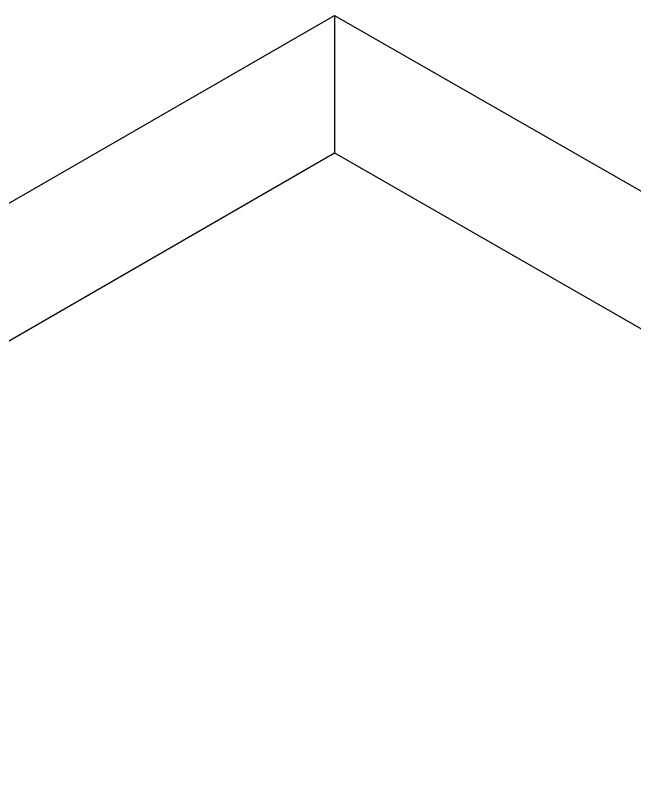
# Model space of a CAD drawing. Header units: millimetres. Extents: x 0 to 2112, y 8 to 1252.
# Drawn here: x 638.24 to 661.94, y 746.99 to 776.47 of the extents above; entities that cross this region are included whole.
import ezdxf

# ---------------------------------------------------------------- set-up
doc = ezdxf.new("R2010")
doc.units = ezdxf.units.MM
doc.layers.get('0').update_dxf_attribs({"linetype": 'CONTINUOUS'})

msp = doc.modelspace()

# ---------------------------------------------------------------- linework, layer by layer
at = {"color": 9}
for p, q in [((608.485, 752.253), (650.448, 776.471)), ((608.485, 752.253), (650.448, 776.471)), ((650.448, 776.471), (692.683, 752.253)), ((650.448, 776.471), (650.448, 771.208)), ((650.448, 776.471), (692.683, 752.253)), ((650.448, 776.471), (650.448, 771.208)), ((608.485, 746.989), (650.448, 771.208)), ((608.485, 746.989), (650.448, 771.208)), ((650.448, 771.208), (692.683, 746.989)), ((650.448, 771.208), (692.683, 746.989))]:
    msp.add_line(p, q, dxfattribs=at)

doc.saveas('drawing.dxf')
